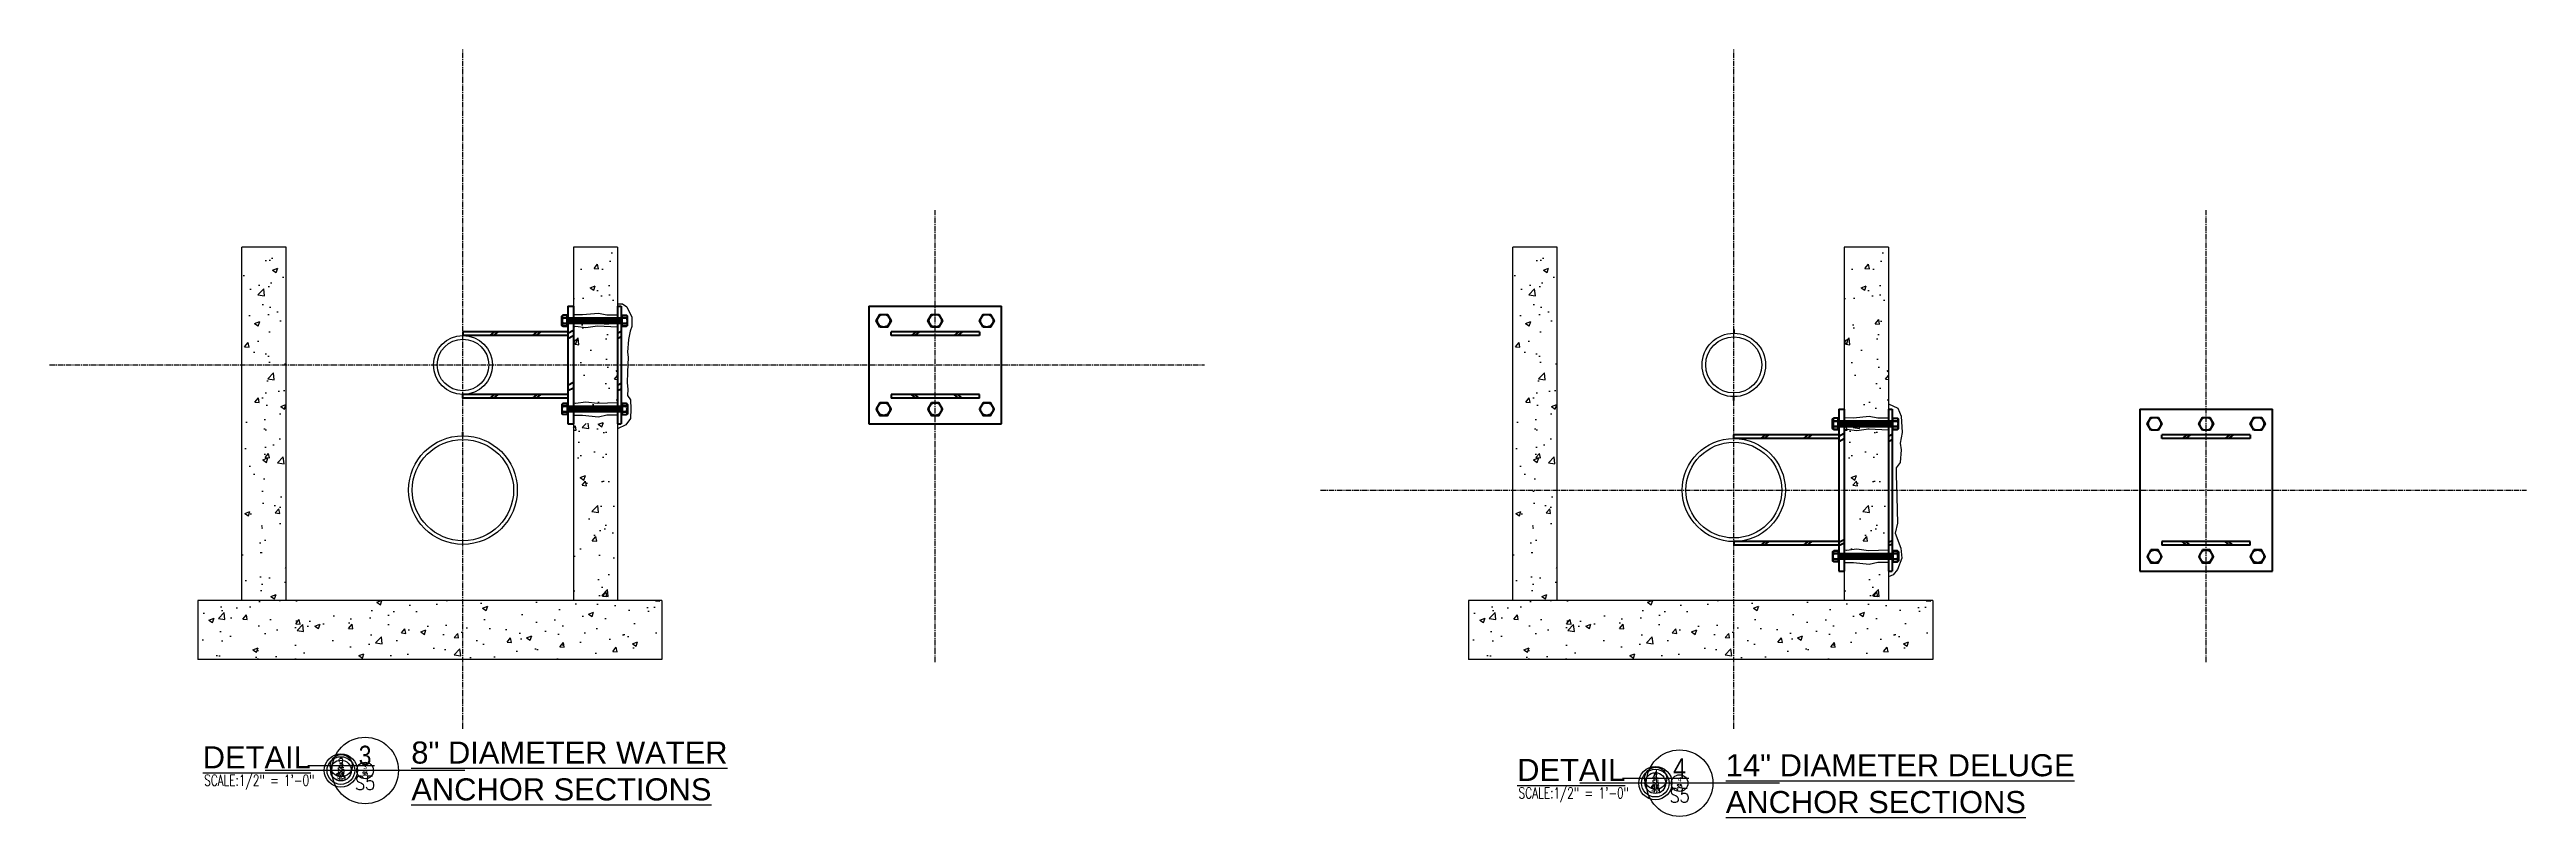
# Model space of a CAD drawing. Header units: inches. Extents: x -143 to 626, y -115 to 663.
# Drawn here: x 289.6 to 625.9, y 441.3 to 545.6 of the extents above; entities that cross this region are included whole.
import ezdxf
from ezdxf.enums import TextEntityAlignment as Align

# ---------------------------------------------------------------- set-up
doc = ezdxf.new("R2010")
doc.units = ezdxf.units.IN
doc.header["$MEASUREMENT"] = 0
doc.linetypes.add('CENTER2', pattern=[1.125, 0.75, -0.125, 0.125, -0.125])
doc.layers.add('DT-VHSO', color=75, linetype='Continuous', lineweight=60)
for name, color, linetype in [('FH-TITLE', 151, 'Continuous'), ('FH-TITLE @ 1', 151, 'Continuous'), ('FH-TITLE @ 24', 151, 'Continuous'), ('FH-TITLE @ 30', 151, 'Continuous'), ('FH-TITLE @ 32', 151, 'Continuous'), ('FH-TITLE @ 40', 151, 'Continuous'), ('FH-TITLE @ 48', 151, 'Continuous'), ('FH-TITLE @ 96', 151, 'Continuous'), ('S-EXISTING', 13, 'Continuous'), ('S-GRID', 13, 'CENTER2')]:
    doc.layers.add(name, color=color, linetype=linetype)
doc.styles.add('BOLD', font='arial.ttf')
doc.styles.add('RomanS_not anno', font='romans.shx', dxfattribs={"width": 0.85})

# ---------------------------------------------------------------- blocks, each defined once
blk = doc.blocks.new('Subtitle_Ref_Bubble')
at = {"linetype": 'ByBlock', "lineweight": -2}
blk.add_line((9.03, 0), (-9.03, 0), dxfattribs=at)
blk.add_circle((0, 0), 3.01, dxfattribs=at)
at = {"linetype": 'ByBlock', "lineweight": -2, "style": 'BOLD', "width": 0.85}
blk.add_attdef('NUMBER', text='', height=1, dxfattribs=at).set_placement((0, 0.5), align=Align.CENTER)
at = {"linetype": 'ByBlock', "lineweight": -2, "style": 'RomanS_not anno', "width": 0.85}
blk.add_attdef('SHEET', text='', height=0.75, dxfattribs=at).set_placement((0, -0.5), align=Align.TOP_CENTER)
blk = doc.blocks.new('*U52')
at = {"layer": 'FH-TITLE @ 1'}
ref = blk.add_blockref('Subtitle_Ref_Bubble', (329.18, 447.64), dxfattribs=dict(at, xscale=0.015625, yscale=0.015625, zscale=0.015625))
ref.add_attrib('SHEET', 'S5', dxfattribs={"layer": '0', "color": 0, "linetype": 'ByBlock', "lineweight": -2, "height": 0.0195, "style": 'RomanS_not anno', "width": 0.85}).set_placement((329.18, 447.64), align=Align.TOP_CENTER)
ref.add_attrib('NUMBER', '3', dxfattribs={"layer": '0', "color": 0, "linetype": 'ByBlock', "lineweight": -2, "height": 0.0273, "style": 'BOLD', "width": 0.85}).set_placement((329.18, 447.65), align=Align.CENTER)
at = {"layer": 'FH-TITLE @ 24'}
ref = blk.add_blockref('Subtitle_Ref_Bubble', (332.47, 447.64), dxfattribs=dict(at, xscale=0.375, yscale=0.375, zscale=0.375))
ref.add_attrib('SHEET', 'S5', dxfattribs={"layer": '0', "color": 0, "linetype": 'ByBlock', "lineweight": -2, "height": 0.469, "style": 'RomanS_not anno', "width": 0.85}).set_placement((332.47, 447.46), align=Align.TOP_CENTER)
ref.add_attrib('NUMBER', '3', dxfattribs={"layer": '0', "color": 0, "linetype": 'ByBlock', "lineweight": -2, "height": 0.656, "style": 'BOLD', "width": 0.85}).set_placement((332.47, 447.83), align=Align.CENTER)
at = {"layer": 'FH-TITLE @ 30'}
ref = blk.add_blockref('Subtitle_Ref_Bubble', (329.18, 447.64), dxfattribs=dict(at, xscale=0.46875, yscale=0.46875, zscale=0.46875))
ref.add_attrib('SHEET', 'S5', dxfattribs={"layer": '0', "color": 0, "linetype": 'ByBlock', "lineweight": -2, "height": 0.586, "style": 'RomanS_not anno', "width": 0.85}).set_placement((329.18, 447.41), align=Align.TOP_CENTER)
ref.add_attrib('NUMBER', '3', dxfattribs={"layer": '0', "color": 0, "linetype": 'ByBlock', "lineweight": -2, "height": 0.82, "style": 'BOLD', "width": 0.85}).set_placement((329.18, 447.88), align=Align.CENTER)
at = {"layer": 'FH-TITLE @ 32'}
ref = blk.add_blockref('Subtitle_Ref_Bubble', (329.23, 448.29), dxfattribs=dict(at, xscale=0.5, yscale=0.5, zscale=0.5))
ref.add_attrib('SHEET', 'S5', dxfattribs={"layer": '0', "color": 0, "linetype": 'ByBlock', "lineweight": -2, "height": 0.625, "style": 'RomanS_not anno', "width": 0.85}).set_placement((329.23, 448.04), align=Align.TOP_CENTER)
ref.add_attrib('NUMBER', '3', dxfattribs={"layer": '0', "color": 0, "linetype": 'ByBlock', "lineweight": -2, "height": 0.875, "style": 'BOLD', "width": 0.85}).set_placement((329.23, 448.54), align=Align.CENTER)
at = {"layer": 'FH-TITLE @ 40'}
ref = blk.add_blockref('Subtitle_Ref_Bubble', (329.18, 447.64), dxfattribs=dict(at, xscale=0.625, yscale=0.625, zscale=0.625))
ref.add_attrib('SHEET', 'S5', dxfattribs={"layer": '0', "color": 0, "linetype": 'ByBlock', "lineweight": -2, "height": 0.781, "style": 'RomanS_not anno', "width": 0.85}).set_placement((329.18, 447.33), align=Align.TOP_CENTER)
ref.add_attrib('NUMBER', '3', dxfattribs={"layer": '0', "color": 0, "linetype": 'ByBlock', "lineweight": -2, "height": 1.09, "style": 'BOLD', "width": 0.85}).set_placement((329.18, 447.96), align=Align.CENTER)
at = {"layer": 'FH-TITLE @ 48'}
ref = blk.add_blockref('Subtitle_Ref_Bubble', (329.18, 447.64), dxfattribs=dict(at, xscale=0.75, yscale=0.75, zscale=0.75))
ref.add_attrib('SHEET', 'S5', dxfattribs={"layer": '0', "color": 0, "linetype": 'ByBlock', "lineweight": -2, "height": 0.938, "style": 'RomanS_not anno', "width": 0.85}).set_placement((329.18, 447.27), align=Align.TOP_CENTER)
ref.add_attrib('NUMBER', '3', dxfattribs={"layer": '0', "color": 0, "linetype": 'ByBlock', "lineweight": -2, "height": 1.31, "style": 'BOLD', "width": 0.85}).set_placement((329.18, 448.02), align=Align.CENTER)
at = {"layer": 'FH-TITLE @ 96'}
ref = blk.add_blockref('Subtitle_Ref_Bubble', (332.47, 447.64), dxfattribs=dict(at, xscale=1.5, yscale=1.5, zscale=1.5))
ref.add_attrib('SHEET', 'S5', dxfattribs={"layer": '0', "color": 0, "linetype": 'ByBlock', "lineweight": -2, "height": 1.875, "style": 'RomanS_not anno', "width": 0.85}).set_placement((332.47, 446.89), align=Align.TOP_CENTER)
ref.add_attrib('NUMBER', '3', dxfattribs={"layer": '0', "color": 0, "linetype": 'ByBlock', "lineweight": -2, "height": 2.62, "style": 'BOLD', "width": 0.85}).set_placement((332.47, 448.39), align=Align.CENTER)
blk = doc.blocks.new('*U53')
at = {"layer": 'FH-TITLE @ 1'}
ref = blk.add_blockref('Subtitle_Ref_Bubble', (507.63, 445.93), dxfattribs=dict(at, xscale=0.015625, yscale=0.015625, zscale=0.015625))
ref.add_attrib('SHEET', 'S5', dxfattribs={"layer": '0', "color": 0, "linetype": 'ByBlock', "lineweight": -2, "height": 0.0195, "style": 'RomanS_not anno', "width": 0.85}).set_placement((507.63, 445.92), align=Align.TOP_CENTER)
ref.add_attrib('NUMBER', '4', dxfattribs={"layer": '0', "color": 0, "linetype": 'ByBlock', "lineweight": -2, "height": 0.0273, "style": 'BOLD', "width": 0.85}).set_placement((507.63, 445.94), align=Align.CENTER)
at = {"layer": 'FH-TITLE @ 24'}
ref = blk.add_blockref('Subtitle_Ref_Bubble', (510.92, 445.93), dxfattribs=dict(at, xscale=0.375, yscale=0.375, zscale=0.375))
ref.add_attrib('SHEET', 'S5', dxfattribs={"layer": '0', "color": 0, "linetype": 'ByBlock', "lineweight": -2, "height": 0.469, "style": 'RomanS_not anno', "width": 0.85}).set_placement((510.92, 445.74), align=Align.TOP_CENTER)
ref.add_attrib('NUMBER', '4', dxfattribs={"layer": '0', "color": 0, "linetype": 'ByBlock', "lineweight": -2, "height": 0.656, "style": 'BOLD', "width": 0.85}).set_placement((510.92, 446.11), align=Align.CENTER)
at = {"layer": 'FH-TITLE @ 30'}
ref = blk.add_blockref('Subtitle_Ref_Bubble', (507.63, 445.93), dxfattribs=dict(at, xscale=0.46875, yscale=0.46875, zscale=0.46875))
ref.add_attrib('SHEET', 'S5', dxfattribs={"layer": '0', "color": 0, "linetype": 'ByBlock', "lineweight": -2, "height": 0.586, "style": 'RomanS_not anno', "width": 0.85}).set_placement((507.63, 445.69), align=Align.TOP_CENTER)
ref.add_attrib('NUMBER', '4', dxfattribs={"layer": '0', "color": 0, "linetype": 'ByBlock', "lineweight": -2, "height": 0.82, "style": 'BOLD', "width": 0.85}).set_placement((507.63, 446.16), align=Align.CENTER)
at = {"layer": 'FH-TITLE @ 32'}
ref = blk.add_blockref('Subtitle_Ref_Bubble', (507.68, 446.57), dxfattribs=dict(at, xscale=0.5, yscale=0.5, zscale=0.5))
ref.add_attrib('SHEET', 'S5', dxfattribs={"layer": '0', "color": 0, "linetype": 'ByBlock', "lineweight": -2, "height": 0.625, "style": 'RomanS_not anno', "width": 0.85}).set_placement((507.68, 446.32), align=Align.TOP_CENTER)
ref.add_attrib('NUMBER', '4', dxfattribs={"layer": '0', "color": 0, "linetype": 'ByBlock', "lineweight": -2, "height": 0.875, "style": 'BOLD', "width": 0.85}).set_placement((507.68, 446.82), align=Align.CENTER)
at = {"layer": 'FH-TITLE @ 40'}
ref = blk.add_blockref('Subtitle_Ref_Bubble', (507.63, 445.93), dxfattribs=dict(at, xscale=0.625, yscale=0.625, zscale=0.625))
ref.add_attrib('SHEET', 'S5', dxfattribs={"layer": '0', "color": 0, "linetype": 'ByBlock', "lineweight": -2, "height": 0.781, "style": 'RomanS_not anno', "width": 0.85}).set_placement((507.63, 445.61), align=Align.TOP_CENTER)
ref.add_attrib('NUMBER', '4', dxfattribs={"layer": '0', "color": 0, "linetype": 'ByBlock', "lineweight": -2, "height": 1.09, "style": 'BOLD', "width": 0.85}).set_placement((507.63, 446.24), align=Align.CENTER)
at = {"layer": 'FH-TITLE @ 48'}
ref = blk.add_blockref('Subtitle_Ref_Bubble', (507.63, 445.93), dxfattribs=dict(at, xscale=0.75, yscale=0.75, zscale=0.75))
ref.add_attrib('SHEET', 'S5', dxfattribs={"layer": '0', "color": 0, "linetype": 'ByBlock', "lineweight": -2, "height": 0.938, "style": 'RomanS_not anno', "width": 0.85}).set_placement((507.63, 445.55), align=Align.TOP_CENTER)
ref.add_attrib('NUMBER', '4', dxfattribs={"layer": '0', "color": 0, "linetype": 'ByBlock', "lineweight": -2, "height": 1.31, "style": 'BOLD', "width": 0.85}).set_placement((507.63, 446.3), align=Align.CENTER)
at = {"layer": 'FH-TITLE @ 96'}
ref = blk.add_blockref('Subtitle_Ref_Bubble', (510.92, 445.93), dxfattribs=dict(at, xscale=1.5, yscale=1.5, zscale=1.5))
ref.add_attrib('SHEET', 'S5', dxfattribs={"layer": '0', "color": 0, "linetype": 'ByBlock', "lineweight": -2, "height": 1.875, "style": 'RomanS_not anno', "width": 0.85}).set_placement((510.92, 445.18), align=Align.TOP_CENTER)
ref.add_attrib('NUMBER', '4', dxfattribs={"layer": '0', "color": 0, "linetype": 'ByBlock', "lineweight": -2, "height": 2.62, "style": 'BOLD', "width": 0.85}).set_placement((510.92, 446.68), align=Align.CENTER)

msp = doc.modelspace()

# ---------------------------------------------------------------- hatches: boundary and pattern name
at = {"layer": 'S-EXISTING'}
h = msp.add_hatch(dxfattribs=at)
h.set_pattern_fill('AR-CONC', color=256, style=0)
h.set_pattern_definition([(50, (0, 0), (7.1726, -0.62752), [0.75, -8.25]), (355, (0, 0), (-1.38751, 7.52192), [0.6, -6.6]), (100.4514, (0.598, -0.052), (5.785094, 6.894395), [0.6374, -7.01142]), (46.1842, (0, 2), (10.67241, -1.65519), [1.125, -12.375]), (96.6356, (0.889, 1.862), (9.34663, 9.74118), [0.9561, -10.51713]), (351.1842, (0, 2), (9.34662, 9.74119), [0.9, -9.9]), (21, (1, 1.5), (5.96907, -4.02619), [0.75, -8.25]), (326, (1, 1.5), (2.43315, 7.2515), [0.6, -6.6]), (71.4514, (1.4974, 1.1645), (8.40223, 3.225305), [0.6374, -7.01142]), (37.5, (0, 0), (0.121599, 3.328939), [0, -6.52, 0, -6.7, 0, -6.625]), (7.5, (0, 0), (2.630695, 3.944117), [0, -3.82, 0, -6.37, 0, -2.525]), (327.5, (-2.23, 0), (5.338224, -0.225549), [0, -2.5, 0, -7.8, 0, -10.35]), (317.5, (-3.23, 0), (5.83186, 1.00105), [0, -3.25, 0, -5.18, 0, -7.35])])
h.paths.add_polyline_path([(366.75, 518.73), (360.75, 518.73), (360.75, 510.6), (361.04, 510.51), (362.42, 510.69), (364.03, 510.47), (365.54, 510.62), (366.22, 510.29), (366.32, 509.51), (365.96, 508.93), (365.28, 508.93), (364.14, 508.69), (361.99, 508.91), (360.75, 508.89), (360.75, 502.73), (366.75, 502.73)])
h.paths.add_polyline_path([(366.75, 502.73), (360.75, 502.73), (360.75, 496.57), (361.99, 496.56), (364.14, 496.77), (365.28, 496.54), (365.96, 496.54), (366.32, 495.95), (366.22, 495.17), (365.54, 494.84), (364.03, 495), (362.42, 494.78), (361.04, 494.95), (360.75, 494.87), (360.75, 485.73), (366.75, 485.73)])
h.paths.add_polyline_path([(366.75, 485.73), (360.75, 485.73), (360.75, 476.6), (361.04, 476.51), (362.42, 476.69), (364.03, 476.47), (365.54, 476.62), (366.22, 476.29), (366.32, 475.51), (365.96, 474.93), (365.28, 474.93), (364.14, 474.69), (361.99, 474.91), (360.75, 474.89), (360.75, 473.73), (360.75, 470.73), (366.75, 470.73)])
h.paths.add_polyline_path([(372.75, 470.73), (345.75, 470.73), (345.75, 462.73), (372.75, 462.73)])
h.paths.add_polyline_path([(345.75, 470.73), (309.75, 470.73), (309.75, 462.73), (345.75, 462.73)])
h.paths.add_polyline_path([(321.75, 485.73), (315.75, 485.73), (315.75, 470.73), (321.75, 470.73)])
h.paths.add_polyline_path([(321.75, 502.73), (315.75, 502.73), (315.75, 485.73), (321.75, 485.73)])
h.paths.add_polyline_path([(321.75, 518.73), (315.75, 518.73), (315.75, 502.73), (321.75, 502.73)])
h = msp.add_hatch(dxfattribs=at)
h.set_pattern_fill('AR-CONC', color=256, style=0)
h.set_pattern_definition([(50, (172.535, 0), (7.1726, -0.62752), [0.75, -8.25]), (355, (172.535, 0), (-1.38751, 7.52192), [0.6, -6.6]), (100.4514, (173.133, -0.052), (5.785094, 6.894395), [0.6374, -7.01142]), (46.1842, (172.535, 2), (10.67241, -1.65519), [1.125, -12.375]), (96.6356, (173.424, 1.862), (9.34663, 9.74118), [0.9561, -10.51713]), (351.1842, (172.535, 2), (9.34662, 9.74119), [0.9, -9.9]), (21, (173.535, 1.5), (5.96907, -4.02619), [0.75, -8.25]), (326, (173.535, 1.5), (2.43315, 7.2515), [0.6, -6.6]), (71.4514, (174.0325, 1.1645), (8.40223, 3.225305), [0.6374, -7.01142]), (37.5, (172.535, 0), (0.121599, 3.328939), [0, -6.52, 0, -6.7, 0, -6.625]), (7.5, (172.535, 0), (2.630695, 3.944117), [0, -3.82, 0, -6.37, 0, -2.525]), (327.5, (170.305, 0), (5.338224, -0.225549), [0, -2.5, 0, -7.8, 0, -10.35]), (317.5, (169.305, 0), (5.83186, 1.00105), [0, -3.25, 0, -5.18, 0, -7.35])])
h.paths.add_polyline_path([(539.28, 518.73), (533.28, 518.73), (533.28, 510.6), (533.57, 510.51), (534.96, 510.69), (536.56, 510.47), (538.08, 510.62), (538.75, 510.29), (538.86, 509.51), (538.49, 508.93), (537.82, 508.93), (536.67, 508.69), (534.53, 508.91), (533.28, 508.89), (533.28, 502.73), (539.28, 502.73)])
h.paths.add_polyline_path([(539.28, 502.73), (533.28, 502.73), (533.28, 496.57), (534.53, 496.56), (536.67, 496.77), (537.82, 496.54), (538.49, 496.54), (538.86, 495.95), (538.75, 495.17), (538.08, 494.84), (536.56, 495), (534.96, 494.78), (533.57, 494.95), (533.28, 494.87), (533.28, 485.73), (539.28, 485.73)])
h.paths.add_polyline_path([(539.28, 485.73), (533.28, 485.73), (533.28, 476.6), (533.57, 476.51), (534.96, 476.69), (536.56, 476.47), (538.08, 476.62), (538.75, 476.29), (538.86, 475.51), (538.49, 474.93), (537.82, 474.93), (536.67, 474.69), (534.53, 474.91), (533.28, 474.89), (533.28, 473.73), (533.28, 470.73), (539.28, 470.73)])
h.paths.add_polyline_path([(545.28, 470.73), (518.28, 470.73), (518.28, 462.73), (545.28, 462.73)])
h.paths.add_polyline_path([(518.28, 470.73), (482.28, 470.73), (482.28, 462.73), (518.28, 462.73)])
h.paths.add_polyline_path([(494.28, 485.73), (488.28, 485.73), (488.28, 470.73), (494.28, 470.73)])
h.paths.add_polyline_path([(494.28, 502.73), (488.28, 502.73), (488.28, 485.73), (494.28, 485.73)])
h.paths.add_polyline_path([(494.28, 518.73), (488.28, 518.73), (488.28, 502.73), (494.28, 502.73)])

# ---------------------------------------------------------------- linework, layer by layer
at = {"layer": 'DT-VHSO'}
for p, q in [((360, 510.73), (360.75, 510.73)), ((360.75, 510.73), (360.75, 494.73)), ((366.75, 510.73), (367.25, 510.73)), ((367.25, 510.73), (367.25, 494.73)), ((400.87, 510.73), (400.87, 494.73)), ((400.87, 510.73), (418.87, 510.73)), ((418.87, 494.73), (418.87, 510.73)), ((360, 507.23), (345.75, 507.23)), ((345.75, 507.23), (345.75, 506.73)), ((360, 506.73), (345.75, 506.73)), ((349.98, 507.23), (349.39, 506.73)), ((350.47, 507.23), (349.88, 506.73)), ((355.78, 507.23), (355.19, 506.73)), ((355.78, 507.23), (355.19, 506.73)), ((356.27, 507.23), (355.68, 506.73)), ((356.27, 507.23), (355.68, 506.73)), ((360.75, 507.41), (360, 507.02)), ((360.75, 506.67), (360, 506.28)), ((367.25, 507.28), (366.75, 507.02)), ((367.25, 506.54), (366.75, 506.28)), ((415.87, 507.23), (403.87, 507.23)), ((403.87, 506.73), (403.87, 507.23)), ((415.87, 506.73), (403.87, 506.73)), ((407.22, 507.23), (406.63, 506.73)), ((407.71, 507.23), (407.12, 506.73)), ((413.03, 507.23), (412.44, 506.73)), ((413.52, 507.23), (412.93, 506.73)), ((415.87, 507.23), (415.87, 506.73)), ((518.28, 507.54), (518.28, 507.04)), ((360, 498.73), (345.75, 498.73)), ((345.75, 498.23), (345.75, 498.73)), ((360, 498.23), (345.75, 498.23)), ((349.98, 498.73), (349.39, 498.23)), ((350.47, 498.73), (349.88, 498.23)), ((355.78, 498.73), (355.19, 498.23)), ((356.27, 498.73), (355.68, 498.23)), ((360.75, 500.33), (360, 499.94)), ((360.75, 499.59), (360, 499.2)), ((367.25, 500.2), (366.75, 499.94)), ((367.25, 499.46), (366.75, 499.2)), ((415.87, 498.73), (403.87, 498.73)), ((403.87, 498.73), (403.87, 498.23)), ((415.87, 498.23), (403.87, 498.23)), ((407.22, 498.23), (406.63, 498.73)), ((407.71, 498.23), (407.12, 498.73)), ((413.03, 498.23), (412.44, 498.73)), ((413.52, 498.23), (412.93, 498.73)), ((415.87, 498.23), (415.87, 498.73)), ((518.28, 497.92), (518.28, 498.42)), ((360, 494.73), (360.75, 494.73)), ((366.75, 494.73), (367.25, 494.73)), ((400.87, 494.73), (418.87, 494.73)), ((532.53, 496.73), (533.28, 496.73)), ((533.28, 496.73), (533.28, 474.73)), ((539.28, 496.73), (539.78, 496.73)), ((539.78, 496.73), (539.78, 474.73)), ((573.4, 496.73), (573.4, 474.73)), ((573.4, 496.73), (591.4, 496.73)), ((591.4, 474.73), (591.4, 496.73)), ((345.75, 493.11), (345.75, 493.61)), ((532.53, 493.23), (518.28, 493.23)), ((518.28, 492.73), (518.28, 493.23)), ((532.53, 492.73), (518.28, 492.73)), ((522.52, 493.23), (521.93, 492.73)), ((523.01, 493.23), (522.42, 492.73)), ((528.32, 493.23), (527.73, 492.73)), ((528.81, 493.23), (528.22, 492.73)), ((533.28, 493.41), (532.53, 493.02)), ((533.28, 492.67), (532.53, 492.28)), ((539.78, 493.28), (539.28, 493.02)), ((539.78, 492.54), (539.28, 492.28)), ((588.4, 493.23), (576.4, 493.23)), ((576.4, 492.73), (576.4, 493.23)), ((588.4, 492.73), (576.4, 492.73)), ((579.76, 493.23), (579.17, 492.73)), ((580.25, 493.23), (579.66, 492.73)), ((585.56, 493.23), (584.97, 492.73)), ((586.05, 493.23), (585.46, 492.73)), ((588.4, 493.23), (588.4, 492.73)), ((532.53, 478.73), (518.28, 478.73)), ((518.28, 478.73), (518.28, 478.23)), ((532.53, 478.23), (518.28, 478.23)), ((522.52, 478.73), (521.93, 478.23)), ((523.01, 478.73), (522.42, 478.23)), ((528.32, 478.73), (527.73, 478.23)), ((528.81, 478.73), (528.22, 478.23)), ((533.28, 478.99), (532.53, 478.6)), ((533.28, 478.53), (532.53, 478.14)), ((539.78, 478.86), (539.28, 478.6)), ((539.78, 478.4), (539.28, 478.14)), ((588.4, 478.73), (576.4, 478.73)), ((576.4, 478.73), (576.4, 478.23)), ((588.4, 478.23), (576.4, 478.23)), ((579.76, 478.23), (579.17, 478.73)), ((580.25, 478.23), (579.66, 478.73)), ((585.56, 478.23), (584.97, 478.73)), ((586.05, 478.23), (585.46, 478.73)), ((588.4, 478.23), (588.4, 478.73)), ((532.53, 474.73), (533.28, 474.73)), ((539.28, 474.73), (539.78, 474.73)), ((573.4, 474.73), (591.4, 474.73))]:
    msp.add_line(p, q, dxfattribs=at)
for points, format in [([(359.92, 509.42), (359.96, 509.42), (359.96, 508.04), (359.92, 508.04), (359.92, 507.98), (359.31, 507.98), (359.17, 508.1), (359.17, 509.36), (359.31, 509.48, 0.131652), (359.24, 509.38, 0.306875), (359.31, 509.11, 0.131652), (359.23, 508.67, 0.094014), (359.31, 508.36, 0.131652), (359.24, 508.25, 0.306875), (359.31, 507.98), (359.92, 507.98), (359.92, 508.36), (359.31, 508.36), (359.92, 508.36), (359.92, 509.11), (359.31, 509.11), (359.92, 509.11), (359.92, 509.48), (359.31, 509.48)], "xyb"), ([(367.35, 509.42), (367.3, 509.42), (367.3, 508.04), (367.35, 508.04), (367.35, 507.98), (367.95, 507.98), (368.1, 508.1), (368.1, 509.36), (367.95, 509.48, -0.131652), (368.03, 509.38, -0.306875), (367.95, 509.11, -0.131652), (368.04, 508.67, -0.094014), (367.95, 508.36, -0.131652), (368.03, 508.25, -0.306875), (367.95, 507.98), (367.35, 507.98), (367.35, 508.36), (367.95, 508.36), (367.35, 508.36), (367.35, 509.11), (367.95, 509.11), (367.35, 509.11), (367.35, 509.48), (367.95, 509.48)], "xyb"), ([(359.92, 496.04), (359.96, 496.04), (359.96, 497.42), (359.92, 497.42), (359.92, 497.48), (359.31, 497.48), (359.17, 497.36), (359.17, 496.1), (359.31, 495.98, -0.131652), (359.24, 496.09, -0.306875), (359.31, 496.36, -0.131652), (359.23, 496.8, -0.094014), (359.31, 497.11, -0.131652), (359.24, 497.21, -0.306875), (359.31, 497.48), (359.92, 497.48), (359.92, 497.11), (359.31, 497.11), (359.92, 497.11), (359.92, 496.36), (359.31, 496.36), (359.92, 496.36), (359.92, 495.98), (359.31, 495.98)], "xyb"), ([(359.96, 496.73, 1, 1, 0), (367.25, 496.73, 1, 1, 0)], "xyseb"), ([(367.35, 496.04), (367.3, 496.04), (367.3, 497.42), (367.35, 497.42), (367.35, 497.48), (367.95, 497.48), (368.1, 497.36), (368.1, 496.1), (367.95, 495.98, 0.131652), (368.03, 496.09, 0.306875), (367.95, 496.36, 0.131652), (368.04, 496.8, 0.094014), (367.95, 497.11, 0.131652), (368.03, 497.21, 0.306875), (367.95, 497.48), (367.35, 497.48), (367.35, 497.11), (367.95, 497.11), (367.35, 497.11), (367.35, 496.36), (367.95, 496.36), (367.35, 496.36), (367.35, 495.98), (367.95, 495.98)], "xyb"), ([(532.45, 495.42), (532.5, 495.42), (532.5, 494.04), (532.45, 494.04), (532.45, 493.98), (531.84, 493.98), (531.7, 494.1), (531.7, 495.36), (531.84, 495.48, 0.131652), (531.77, 495.38, 0.306875), (531.84, 495.11, 0.131652), (531.76, 494.67, 0.094014), (531.84, 494.36, 0.131652), (531.77, 494.25, 0.306875), (531.84, 493.98), (532.45, 493.98), (532.45, 494.36), (531.84, 494.36), (532.45, 494.36), (532.45, 495.11), (531.84, 495.11), (532.45, 495.11), (532.45, 495.48), (531.84, 495.48)], "xyb"), ([(532.5, 494.73, 1, 1, 0), (539.78, 494.73, 1, 1, 0)], "xyseb"), ([(539.88, 495.42), (539.84, 495.42), (539.84, 494.04), (539.88, 494.04), (539.88, 493.98), (540.49, 493.98), (540.63, 494.1), (540.63, 495.36), (540.49, 495.48, -0.131652), (540.56, 495.38, -0.306875), (540.49, 495.11, -0.131652), (540.57, 494.67, -0.094014), (540.49, 494.36, -0.131652), (540.56, 494.25, -0.306875), (540.49, 493.98), (539.88, 493.98), (539.88, 494.36), (540.49, 494.36), (539.88, 494.36), (539.88, 495.11), (540.49, 495.11), (539.88, 495.11), (539.88, 495.48), (540.49, 495.48)], "xyb"), ([(532.45, 476.04), (532.5, 476.04), (532.5, 477.42), (532.45, 477.42), (532.45, 477.48), (531.84, 477.48), (531.7, 477.36), (531.7, 476.1), (531.84, 475.98, -0.131652), (531.77, 476.09, -0.306875), (531.84, 476.36, -0.131652), (531.76, 476.8, -0.094014), (531.84, 477.11, -0.131652), (531.77, 477.21, -0.306875), (531.84, 477.48), (532.45, 477.48), (532.45, 477.11), (531.84, 477.11), (532.45, 477.11), (532.45, 476.36), (531.84, 476.36), (532.45, 476.36), (532.45, 475.98), (531.84, 475.98)], "xyb"), ([(532.5, 476.73, 1, 1, 0), (539.78, 476.73, 1, 1, 0)], "xyseb"), ([(539.88, 476.04), (539.84, 476.04), (539.84, 477.42), (539.88, 477.42), (539.88, 477.48), (540.49, 477.48), (540.63, 477.36), (540.63, 476.1), (540.49, 475.98, 0.131652), (540.56, 476.09, 0.306875), (540.49, 476.36, 0.131652), (540.57, 476.8, 0.094014), (540.49, 477.11, 0.131652), (540.56, 477.21, 0.306875), (540.49, 477.48), (539.88, 477.48), (539.88, 477.11), (540.49, 477.11), (539.88, 477.11), (539.88, 476.36), (540.49, 476.36), (539.88, 476.36), (539.88, 475.98), (540.49, 475.98)], "xyb")]:
    msp.add_lwpolyline(points, format=format, dxfattribs=at)
at = {"layer": 'DT-VHSO', "const_width": 1}
msp.add_lwpolyline([(359.96, 508.73), (367.25, 508.73)], dxfattribs=at)
at = {"layer": 'DT-VHSO'}
for points in [[(360, 510.73), (360, 494.73)], [(366.75, 510.73), (366.75, 494.73)], [(532.53, 496.73), (532.53, 474.73)], [(539.28, 496.73), (539.28, 474.73)]]:
    msp.add_lwpolyline(points, dxfattribs=at)
for points in [[(402.37, 507.87), (401.87, 508.73), (402.37, 509.6), (403.37, 509.6), (403.87, 508.73), (403.37, 507.87)], [(409.37, 507.87), (408.87, 508.73), (409.37, 509.6), (410.37, 509.6), (410.87, 508.73), (410.37, 507.87)], [(416.37, 507.87), (415.87, 508.73), (416.37, 509.6), (417.37, 509.6), (417.87, 508.73), (417.37, 507.87)], [(402.37, 497.6), (401.87, 496.73), (402.37, 495.87), (403.37, 495.87), (403.87, 496.73), (403.37, 497.6)], [(409.37, 497.6), (408.87, 496.73), (409.37, 495.87), (410.37, 495.87), (410.87, 496.73), (410.37, 497.6)], [(416.37, 497.6), (415.87, 496.73), (416.37, 495.87), (417.37, 495.87), (417.87, 496.73), (417.37, 497.6)], [(574.9, 493.87), (574.4, 494.73), (574.9, 495.6), (575.9, 495.6), (576.4, 494.73), (575.9, 493.87)], [(581.9, 493.87), (581.4, 494.73), (581.9, 495.6), (582.9, 495.6), (583.4, 494.73), (582.9, 493.87)], [(588.9, 493.87), (588.4, 494.73), (588.9, 495.6), (589.9, 495.6), (590.4, 494.73), (589.9, 493.87)], [(574.9, 477.6), (574.4, 476.73), (574.9, 475.87), (575.9, 475.87), (576.4, 476.73), (575.9, 477.6)], [(581.9, 477.6), (581.4, 476.73), (581.9, 475.87), (582.9, 475.87), (583.4, 476.73), (582.9, 477.6)], [(588.9, 477.6), (588.4, 476.73), (588.9, 475.87), (589.9, 475.87), (590.4, 476.73), (589.9, 477.6)]]:
    msp.add_lwpolyline(points, close=True, dxfattribs=at)
for centre in [(402.87, 508.73), (409.87, 508.73), (416.87, 508.73), (402.87, 496.73), (409.87, 496.73), (416.87, 496.73), (575.4, 494.73), (582.4, 494.73), (589.4, 494.73), (575.4, 476.73), (582.4, 476.73), (589.4, 476.73)]:
    msp.add_circle(centre, 0.866, dxfattribs=at)
at = {"layer": 'S-EXISTING'}
for p, q in [((315.75, 470.73), (315.75, 518.73)), ((321.75, 518.73), (315.75, 518.73)), ((321.75, 470.73), (321.75, 518.73)), ((360.75, 518.73), (360.75, 470.73)), ((366.75, 518.73), (360.75, 518.73)), ((366.75, 518.73), (366.75, 470.73)), ((488.28, 470.73), (488.28, 518.73)), ((494.28, 518.73), (488.28, 518.73)), ((494.28, 470.73), (494.28, 518.73)), ((533.28, 518.73), (533.28, 470.73)), ((539.28, 518.73), (533.28, 518.73)), ((539.28, 518.73), (539.28, 470.73)), ((372.75, 470.73), (309.75, 470.73)), ((309.75, 470.73), (309.75, 462.73)), ((360.75, 470.73), (321.75, 470.73)), ((372.75, 470.73), (372.75, 462.73)), ((545.28, 470.73), (482.28, 470.73)), ((482.28, 470.73), (482.28, 462.73)), ((533.28, 470.73), (494.28, 470.73)), ((545.28, 470.73), (545.28, 462.73)), ((372.75, 462.73), (309.75, 462.73)), ((545.28, 462.73), (482.28, 462.73))]:
    msp.add_line(p, q, dxfattribs=at)
for points in [[(360.75, 509.57), (361.99, 509.56), (364.14, 509.77), (365.28, 509.54), (366.75, 509.54)], [(366.75, 507.87), (364.03, 508), (362.42, 507.78), (361.04, 507.95), (360.75, 507.87)], [(366.75, 511.04), (367.4, 511.05), (367.99, 510.64), (368.66, 509.23), (368.66, 507.96), (368.44, 507.32), (368.25, 506.18), (368.11, 504.47), (368.18, 503.77), (368.11, 501.76), (368.03, 500.31), (368.14, 499.42), (368.07, 498.57), (368.48, 497.97), (368.55, 496.75), (368.48, 495.45), (367.85, 494.59), (366.75, 494.06)], [(366.75, 497.59), (364.03, 497.47), (362.42, 497.69), (361.04, 497.51), (360.75, 497.6)], [(360.75, 495.89), (361.99, 495.91), (364.14, 495.69), (365.28, 495.93), (366.75, 495.93)], [(533.28, 495.57), (534.53, 495.56), (536.67, 495.77), (537.82, 495.54), (539.28, 495.54)], [(539.28, 497.46), (540.57, 496.85), (541.01, 495.79), (541.13, 493.56), (540.85, 492.11), (541.01, 491.21), (540.85, 489.48), (540.34, 488.76), (540.34, 487.81), (540.4, 484.85), (540.46, 483.01), (540.51, 481.22), (540.18, 479.88), (540.96, 477.82), (541.07, 476.48), (540.51, 474.96), (539.93, 474.24), (539.28, 473.97)], [(539.28, 493.87), (536.56, 494), (534.96, 493.78), (533.57, 493.95), (533.28, 493.87)], [(539.28, 477.59), (536.56, 477.47), (534.96, 477.69), (533.57, 477.51), (533.28, 477.6)], [(533.28, 475.89), (534.53, 475.91), (536.67, 475.69), (537.82, 475.93), (539.28, 475.93)]]:
    msp.add_lwpolyline(points, dxfattribs=at)
for centre, radius in [((345.75, 502.73), 4), ((345.75, 502.73), 3.5), ((518.28, 502.73), 4.31), ((518.28, 502.73), 3.81), ((345.75, 485.73), 7.38), ((345.75, 485.73), 6.88), ((518.28, 485.73), 7), ((518.28, 485.73), 6.5)]:
    msp.add_circle(centre, radius, dxfattribs=at)
at = {"layer": 'S-GRID'}
for p, q in [((345.75, 453.3), (345.75, 545.57)), ((518.28, 453.3), (518.28, 545.57)), ((409.87, 462.37), (409.87, 523.77)), ((582.4, 462.37), (582.4, 523.77)), ((289.63, 502.73), (446.41, 502.73)), ((462.17, 485.73), (625.89, 485.73))]:
    msp.add_line(p, q, dxfattribs=at)

# ---------------------------------------------------------------- block references
at = {"layer": 'FH-TITLE'}
for name in ['*U52', '*U53']:
    msp.add_blockref(name, (0, 0), dxfattribs=at)

# ---------------------------------------------------------------- texts
at = {"layer": 'FH-TITLE', "style": 'RomanS_not anno', "width": 0.7}
for p in [(310.61, 445.56), (489.06, 443.84)]:
    msp.add_text('SCALE:1/2" = 1\'-0"', height=1.5, dxfattribs=at).set_placement(p)
at = {"layer": 'FH-TITLE', "char_height": 3, "style": 'BOLD'}
for s, insert, width, attachment_point in [('{\\LDETAIL          }', (325.1, 447.93), 14.3752, 9), ('{\\L8" DIAMETER WATER ANCHOR SECTIONS}', (338.74, 451.58), 57.1113, 1), ('{\\LDETAIL          }', (503.54, 446.22), 14.3752, 9), ('{\\L14" DIAMETER DELUGE ANCHOR SECTIONS}', (517.19, 449.86), 57.1113, 1)]:
    msp.add_mtext(s, dxfattribs=dict(at, insert=insert, width=width, attachment_point=attachment_point))

doc.saveas('drawing.dxf')
